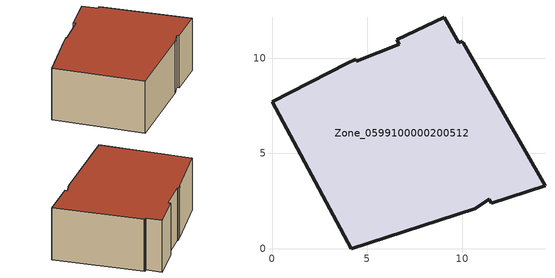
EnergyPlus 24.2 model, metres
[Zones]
Zone_0599100000200512
 floor ground (C_G): 11.4,2.59 10.64,2.1 4.16,0 0,7.72 3.96,9.74 4.4,9.95 4.43,9.85 6.69,10.73 6.56,10.96 9.05,12.14 9.82,10.8 9.98,10.89 10,10.78 10.05,10.81 14.34,3.3 11.52,2.39 z0
 wall outside (C_F): 9.82,10.8 9.05,12.14 6.56,10.96 6.69,10.73 4.43,9.85 4.4,9.95 3.96,9.74 0,7.72 4.16,0 10.64,2.1 11.4,2.59 11.52,2.39 14.34,3.3 10.05,10.81 10,10.78 9.98,10.89 9.82,10.8 z0:5.84
 roof outside (C_R): 11.4,2.59 11.52,2.39 14.34,3.3 10.05,10.81 10,10.78 9.98,10.89 9.82,10.8 9.05,12.14 6.56,10.96 6.69,10.73 4.43,9.85 4.4,9.95 3.96,9.74 0,7.72 4.16,0 10.64,2.1 z5.84
[BUILDING]
Pand.0599100000200512: North Axis=0; Terrain=City; Loads Convergence Tolerance Value=0.04; Temperature Convergence Tolerance Value=0.4; Solar Distribution=FullExterior; Maximum Number of Warmup Days=25; Minimum Number of Warmup Days=1
[Site:Location]
Rotterdam.The.Hague.AP_ZH_NLD Design_Conditions: Latitude=51.96; Longitude=4.45; Time Zone=1; Elevation=-4.5
[SITE:GROUNDTEMPERATURE:BUILDINGSURFACE]
18, 18, 18, 18, 18, 18, 18, 18, 18, 18, 18, 18
[MATERIAL] Thermal Absorptance=0.9; Solar Absorptance=0.7; Visible Absorptance=0.7
Name | Roughness | Thickness | Conductivity | Density | Specific Heat
G.TI.1946 | MediumSmooth | 0.15 | 1 | 540 | 1210
F.TI.1946 | Rough | 0.3 | 0.857143 | 1920 | 840
R.TI.1946 | MediumRough | 0.2 | 0.1 | 1500 | 1000
[CONSTRUCTION]
C_G: G.TI.1946
C_F: F.TI.1946
C_R: R.TI.1946
[ZONE]
Zone_0599100000200512: Type=1; Multiplier=1; Ceiling Height=Autocalculate; Volume=Autocalculate; Floor Area=autocalculate; Part of Total Floor Area=Yes
[ZONEINFILTRATION:DESIGNFLOWRATE]
Infil_Zone_0599100000200512: Zone or ZoneList or Space or SpaceList=Zone_0599100000200512; Schedule=AlwaysOn; Design Flow Rate Calculation Method=Flow/Area; Flow Rate per Floor Area=0.003; Constant Term Coefficient=1; Temperature Term Coefficient=0; Velocity Term Coefficient=0; Velocity Squared Term Coefficient=0
[HVACTEMPLATE:ZONE:IDEALLOADSAIRSYSTEM]
Zone_0599100000200512: Maximum Heating Supply Air Temperature=50; Minimum Cooling Supply Air Temperature=13; Maximum Heating Supply Air Humidity Ratio=0.0156; Minimum Cooling Supply Air Humidity Ratio=0.0077; Heating Limit=NoLimit; Cooling Limit=NoLimit; Dehumidification Control Type=ConstantSensibleHeatRatio; Cooling Sensible Heat Ratio=0.7; Dehumidification Setpoint=60; Humidification Control Type=None; Humidification Setpoint=30; Outdoor Air Method=None; Outdoor Air Flow Rate per Person=0.00944; Outdoor Air Flow Rate per Zone Floor Area=0; Outdoor Air Flow Rate per Zone=0; Demand Controlled Ventilation Type=None; Outdoor Air Economizer Type=NoEconomizer; Heat Recovery Type=None; Sensible Heat Recovery Effectiveness=0.7; Latent Heat Recovery Effectiveness=0.65
[ZONECONTROL:THERMOSTAT]
ThermostatControl_Zone_0599100000200512: Zone or ZoneList=Zone_0599100000200512; Control Type Schedule=DualSetpointControlType; Control 1=Thermostat_Zone_0599100000200512; Temperature Difference Between Cutout And Setpoint=0
[THERMOSTATSETPOINT:DUALSETPOINT]
Thermostat_Zone_0599100000200512: Heating Setpoint Temperature Schedule=HeatingSetpoint_Zone_0599100000200512; Cooling Setpoint Temperature Schedule=CoolingSetpoint_Zone_0599100000200512
[SCHEDULE:COMPACT]
HeatingSetpoint_Zone_0599100000200512: Through: 12/31, For: AllDays, Until: 24:00, 21
CoolingSetpoint_Zone_0599100000200512: Through: 12/31, For: AllDays, Until: 24:00, 24
DualSetpointControlType: Through: 12/31, For: AllDays, Until: 24:00, 4
AlwaysOn: Through: 12/31, For: AllDays, Until: 24:00, 1
